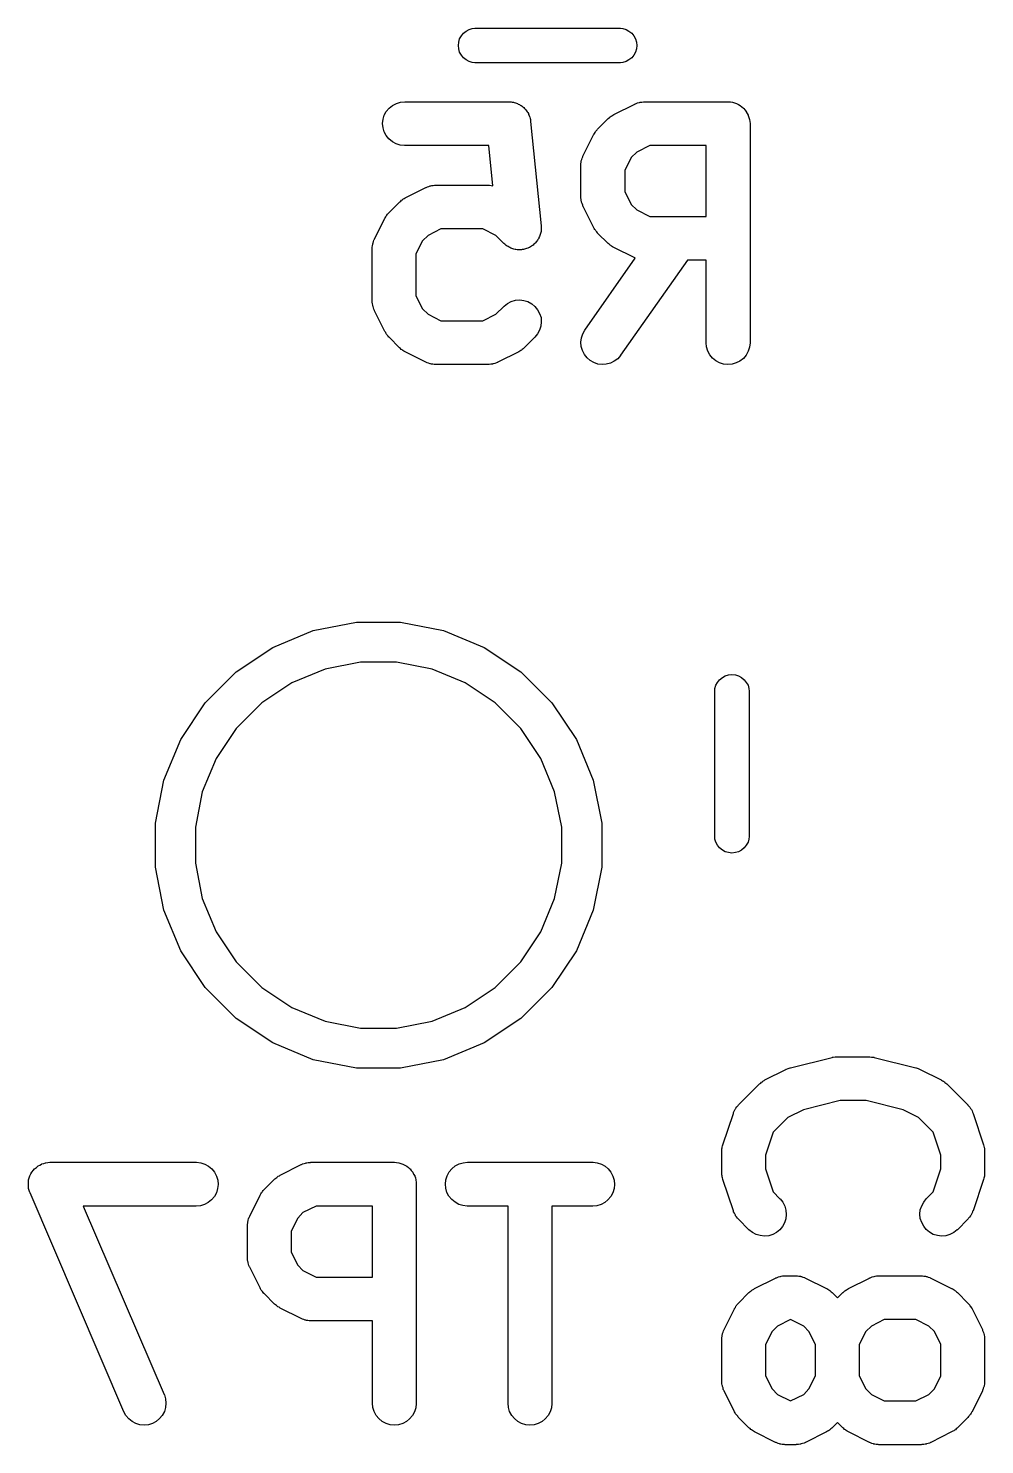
# Model space of a CAD drawing. Extents: x 99.2 to 141.2, y -118.7 to -76.
# Drawn here: x 107.324 to 110.65, y -86.439 to -81.511 of the extents above; entities that cross this region are included whole.
import ezdxf

# ---------------------------------------------------------------- set-up
doc = ezdxf.new("R2010")
doc.units = 0
doc.layers.add('BLACK', color=7, linetype='CONTINUOUS')

msp = doc.modelspace()

# ---------------------------------------------------------------- linework, layer by layer
at = {"layer": 'BLACK', "linetype": 'CONTINUOUS'}
for p, q in [((108.821, -81.5592), (108.824, -81.5479)), ((108.824, -81.5479), (108.83, -81.5375)), ((108.83, -81.5375), (108.837, -81.5284)), ((108.837, -81.5284), (108.847, -81.5209)), ((108.847, -81.5209), (108.857, -81.5153)), ((108.857, -81.5153), (108.868, -81.5119)), ((108.868, -81.5119), (108.877, -81.511)), ((108.877, -81.511), (109.383, -81.511)), ((109.383, -81.511), (109.392, -81.5119)), ((109.392, -81.5119), (109.403, -81.5153)), ((109.403, -81.5153), (109.413, -81.5209)), ((109.413, -81.5209), (109.423, -81.5284)), ((109.423, -81.5284), (109.43, -81.5375)), ((109.43, -81.5375), (109.436, -81.5479)), ((109.436, -81.5479), (109.439, -81.5592)), ((108.82, -81.571), (108.821, -81.5592)), ((108.821, -81.5828), (108.82, -81.571)), ((108.824, -81.5941), (108.821, -81.5828)), ((108.83, -81.6045), (108.824, -81.5941)), ((108.837, -81.6136), (108.83, -81.6045)), ((109.43, -81.6045), (109.423, -81.6136)), ((109.436, -81.5941), (109.43, -81.6045)), ((109.439, -81.5828), (109.436, -81.5941)), ((109.439, -81.5592), (109.44, -81.571)), ((109.44, -81.571), (109.439, -81.5828)), ((108.847, -81.6211), (108.837, -81.6136)), ((108.857, -81.6267), (108.847, -81.6211)), ((108.868, -81.6301), (108.857, -81.6267)), ((108.877, -81.631), (108.868, -81.6301)), ((109.383, -81.631), (108.877, -81.631)), ((109.392, -81.6301), (109.383, -81.631)), ((109.403, -81.6267), (109.392, -81.6301)), ((109.413, -81.6211), (109.403, -81.6267)), ((109.423, -81.6136), (109.413, -81.6211)), ((108.562, -81.8132), (108.569, -81.8001)), ((108.569, -81.8001), (108.579, -81.7886)), ((108.579, -81.7886), (108.59, -81.7792)), ((108.59, -81.7792), (108.604, -81.7723)), ((108.604, -81.7723), (108.618, -81.768)), ((108.618, -81.768), (108.633, -81.7665)), ((108.633, -81.7665), (108.995, -81.7665)), ((108.995, -81.7665), (108.996, -81.7665)), ((108.996, -81.7665), (109, -81.7669)), ((109, -81.7669), (109.003, -81.7669)), ((109.003, -81.7669), (109.007, -81.7677)), ((109.007, -81.7677), (109.011, -81.7682)), ((109.011, -81.7682), (109.014, -81.7692)), ((109.014, -81.7692), (109.018, -81.7699)), ((109.018, -81.7699), (109.022, -81.7714)), ((109.022, -81.7714), (109.025, -81.7727)), ((109.025, -81.7727), (109.028, -81.7743)), ((109.028, -81.7743), (109.032, -81.7756)), ((109.032, -81.7756), (109.035, -81.7779)), ((109.035, -81.7779), (109.038, -81.7798)), ((109.038, -81.7798), (109.041, -81.782)), ((109.041, -81.782), (109.044, -81.7839)), ((109.044, -81.7839), (109.047, -81.7868)), ((109.047, -81.7868), (109.05, -81.7894)), ((109.05, -81.7894), (109.052, -81.792)), ((109.052, -81.792), (109.054, -81.7944)), ((109.054, -81.7944), (109.057, -81.7978)), ((109.057, -81.7978), (109.059, -81.801)), ((109.059, -81.801), (109.061, -81.804)), ((109.36, -81.8108), (109.433, -81.7746)), ((109.433, -81.7746), (109.434, -81.7741)), ((109.434, -81.7741), (109.436, -81.7733)), ((109.436, -81.7733), (109.438, -81.7723)), ((109.438, -81.7723), (109.443, -81.7708)), ((109.443, -81.7708), (109.448, -81.769)), ((109.448, -81.769), (109.45, -81.7686)), ((109.45, -81.7686), (109.452, -81.768)), ((109.452, -81.768), (109.458, -81.7675)), ((109.458, -81.7675), (109.463, -81.7666)), ((109.463, -81.7666), (109.465, -81.7667)), ((109.465, -81.7667), (109.467, -81.7665)), ((109.467, -81.7665), (109.757, -81.7665)), ((109.757, -81.7665), (109.758, -81.7665)), ((109.758, -81.7665), (109.758, -81.7665)), ((109.758, -81.7665), (109.758, -81.7665)), ((109.758, -81.7665), (109.758, -81.7665)), ((109.758, -81.7665), (109.766, -81.7673)), ((109.766, -81.7673), (109.773, -81.7681)), ((109.773, -81.7681), (109.773, -81.7681)), ((109.773, -81.7681), (109.773, -81.7682)), ((109.773, -81.7682), (109.78, -81.7703)), ((109.78, -81.7703), (109.787, -81.7725)), ((109.787, -81.7725), (109.787, -81.7726)), ((109.787, -81.7726), (109.787, -81.7727)), ((109.787, -81.7727), (109.794, -81.7761)), ((109.794, -81.7761), (109.8, -81.7795)), ((109.8, -81.7795), (109.8, -81.7797)), ((109.8, -81.7797), (109.8, -81.7798)), ((109.8, -81.7798), (109.806, -81.7845)), ((109.806, -81.7845), (109.811, -81.789)), ((109.811, -81.789), (109.812, -81.7892)), ((109.812, -81.7892), (109.812, -81.7894)), ((109.812, -81.7894), (109.816, -81.795)), ((109.816, -81.795), (109.821, -81.8005)), ((109.821, -81.8005), (109.821, -81.8008)), ((109.821, -81.8008), (109.821, -81.801)), ((109.821, -81.801), (109.824, -81.8073)), ((108.556, -81.8422), (108.558, -81.8274)), ((108.558, -81.857), (108.556, -81.8422)), ((108.558, -81.8274), (108.562, -81.8132)), ((109.061, -81.804), (109.063, -81.8068)), ((109.063, -81.8068), (109.064, -81.8106)), ((109.064, -81.8106), (109.066, -81.8142)), ((109.066, -81.8142), (109.067, -81.8174)), ((109.067, -81.8174), (109.068, -81.8205)), ((109.068, -81.8205), (109.069, -81.8245)), ((109.069, -81.8245), (109.07, -81.8284)), ((109.07, -81.8284), (109.071, -81.8318)), ((109.071, -81.8318), (109.071, -81.8351)), ((109.071, -81.8351), (109.108, -82.198)), ((109.304, -81.8614), (109.341, -81.8251)), ((109.341, -81.8244), (109.345, -81.8217)), ((109.341, -81.8251), (109.341, -81.8244)), ((109.345, -81.8217), (109.348, -81.8188)), ((109.348, -81.8188), (109.351, -81.8171)), ((109.351, -81.8171), (109.353, -81.8151)), ((109.353, -81.8151), (109.357, -81.8131)), ((109.357, -81.8131), (109.36, -81.8108)), ((109.824, -81.8073), (109.828, -81.8137)), ((109.828, -81.8137), (109.828, -81.8139)), ((109.828, -81.8139), (109.828, -81.8142)), ((109.828, -81.8142), (109.83, -81.821)), ((109.83, -81.821), (109.832, -81.8279)), ((109.832, -81.8279), (109.832, -81.8282)), ((109.832, -81.8282), (109.832, -81.8284)), ((109.832, -81.8284), (109.833, -81.8355)), ((109.833, -81.8355), (109.834, -81.8427)), ((109.834, -81.8427), (109.834, -82.6047)), ((108.562, -81.8713), (108.558, -81.857)), ((108.569, -81.8844), (108.562, -81.8713)), ((108.578, -81.896), (108.569, -81.8844)), ((108.59, -81.9056), (108.578, -81.896)), ((109.254, -81.9538), (109.29, -81.8812)), ((109.29, -81.8812), (109.291, -81.8803)), ((109.291, -81.8803), (109.293, -81.8767)), ((109.293, -81.8767), (109.295, -81.8729)), ((109.295, -81.8729), (109.297, -81.8704)), ((109.297, -81.8704), (109.299, -81.8678)), ((109.299, -81.8678), (109.302, -81.8647)), ((109.302, -81.8647), (109.304, -81.8614)), ((108.603, -81.9128), (108.59, -81.9056)), ((108.617, -81.9172), (108.603, -81.9128)), ((108.632, -81.9189), (108.617, -81.9172)), ((108.633, -81.9189), (108.632, -81.9189)), ((108.926, -81.9189), (108.633, -81.9189)), ((108.94, -82.059), (108.926, -81.9189)), ((109.44, -81.9416), (109.421, -81.9604)), ((109.485, -81.9189), (109.44, -81.9416)), ((109.681, -81.9189), (109.485, -81.9189)), ((109.681, -82.1657), (109.681, -81.9189)), ((109.246, -81.9823), (109.247, -81.9772)), ((109.246, -81.9846), (109.246, -81.9823)), ((109.246, -81.9868), (109.246, -81.9846)), ((109.246, -81.9879), (109.246, -81.9868)), ((109.246, -82.0967), (109.246, -81.9879)), ((109.247, -81.972), (109.248, -81.9699)), ((109.247, -81.9772), (109.247, -81.972)), ((109.248, -81.9699), (109.249, -81.9677)), ((109.249, -81.9677), (109.25, -81.9628)), ((109.25, -81.9628), (109.252, -81.9578)), ((109.252, -81.9578), (109.253, -81.9559)), ((109.253, -81.9559), (109.254, -81.9538)), ((109.421, -81.9604), (109.398, -82.0058)), ((109.398, -82.0058), (109.398, -82.0787)), ((108.635, -82.1011), (108.707, -82.0648)), ((108.707, -82.0648), (108.708, -82.0644)), ((108.708, -82.0644), (108.71, -82.0636)), ((108.71, -82.0636), (108.712, -82.0626)), ((108.712, -82.0626), (108.717, -82.061)), ((108.717, -82.061), (108.722, -82.0592)), ((108.722, -82.0592), (108.724, -82.0589)), ((108.724, -82.0589), (108.727, -82.0583)), ((108.727, -82.0583), (108.732, -82.0577)), ((108.732, -82.0577), (108.737, -82.0569)), ((108.737, -82.0569), (108.739, -82.057)), ((108.739, -82.057), (108.741, -82.0568)), ((108.741, -82.0568), (108.923, -82.0568)), ((108.923, -82.0568), (108.924, -82.0568)), ((108.924, -82.0568), (108.926, -82.0571)), ((108.926, -82.0571), (108.928, -82.057)), ((108.928, -82.057), (108.934, -82.0579)), ((108.934, -82.0579), (108.939, -82.0585)), ((108.939, -82.0585), (108.94, -82.059)), ((109.246, -82.099), (109.246, -82.0967)), ((109.398, -82.0787), (109.421, -82.1241)), ((108.579, -82.1517), (108.615, -82.1154)), ((108.615, -82.1154), (108.616, -82.1147)), ((108.616, -82.1147), (108.619, -82.112)), ((108.619, -82.112), (108.622, -82.109)), ((108.622, -82.109), (108.625, -82.1074)), ((108.625, -82.1074), (108.627, -82.1054)), ((108.627, -82.1054), (108.631, -82.1034)), ((108.631, -82.1034), (108.635, -82.1011)), ((109.246, -82.1012), (109.246, -82.099)), ((109.247, -82.1063), (109.246, -82.1012)), ((109.247, -82.1115), (109.247, -82.1063)), ((109.248, -82.1137), (109.247, -82.1115)), ((109.248, -82.1159), (109.248, -82.1137)), ((109.25, -82.1208), (109.248, -82.1159)), ((109.252, -82.1258), (109.25, -82.1208)), ((109.253, -82.1277), (109.252, -82.1258)), ((109.253, -82.1298), (109.253, -82.1277)), ((109.254, -82.1308), (109.253, -82.1298)), ((109.29, -82.2034), (109.254, -82.1308)), ((109.421, -82.1241), (109.44, -82.1429)), ((109.44, -82.1429), (109.485, -82.1657)), ((108.528, -82.2441), (108.564, -82.1715)), ((108.564, -82.1715), (108.565, -82.1705)), ((108.565, -82.1705), (108.567, -82.1669)), ((108.567, -82.1669), (108.569, -82.1632)), ((108.569, -82.1632), (108.571, -82.1607)), ((108.571, -82.1607), (108.573, -82.1581)), ((108.573, -82.1581), (108.576, -82.155)), ((108.576, -82.155), (108.579, -82.1517)), ((109.485, -82.1657), (109.681, -82.1657)), ((108.526, -82.2481), (108.527, -82.2462)), ((108.527, -82.2462), (108.528, -82.2441)), ((108.714, -82.2319), (108.695, -82.2507)), ((108.759, -82.2092), (108.714, -82.2319)), ((108.905, -82.2092), (108.759, -82.2092)), ((108.95, -82.2319), (108.905, -82.2092)), ((108.978, -82.2595), (108.95, -82.2319)), ((109.096, -82.2452), (109.095, -82.2484)), ((109.099, -82.2422), (109.096, -82.2452)), ((109.1, -82.2387), (109.099, -82.2422)), ((109.102, -82.2353), (109.1, -82.2387)), ((109.103, -82.2318), (109.102, -82.2353)), ((109.104, -82.2285), (109.103, -82.2318)), ((109.105, -82.2248), (109.104, -82.2285)), ((109.106, -82.2212), (109.105, -82.2248)), ((109.107, -82.2175), (109.106, -82.2212)), ((109.108, -82.2101), (109.107, -82.2139)), ((109.107, -82.2139), (109.107, -82.2175)), ((109.108, -82.198), (109.108, -82.199)), ((109.108, -82.199), (109.108, -82.2027)), ((109.108, -82.2027), (109.108, -82.2064)), ((109.108, -82.2064), (109.108, -82.2101)), ((109.292, -82.207), (109.29, -82.2034)), ((109.294, -82.2108), (109.292, -82.207)), ((109.296, -82.2133), (109.294, -82.2108)), ((109.298, -82.216), (109.296, -82.2133)), ((109.301, -82.2191), (109.298, -82.216)), ((109.304, -82.2224), (109.301, -82.2191)), ((109.304, -82.2232), (109.304, -82.2224)), ((109.341, -82.2595), (109.304, -82.2232)), ((108.52, -82.2726), (108.521, -82.2675)), ((108.52, -82.2748), (108.52, -82.2726)), ((108.52, -82.2771), (108.52, -82.2748)), ((108.52, -82.2781), (108.52, -82.2771)), ((108.52, -82.4596), (108.52, -82.2781)), ((108.521, -82.2675), (108.522, -82.2623)), ((108.522, -82.2602), (108.523, -82.258)), ((108.522, -82.2623), (108.522, -82.2602)), ((108.523, -82.258), (108.525, -82.2531)), ((108.525, -82.2531), (108.526, -82.2481)), ((108.695, -82.2507), (108.672, -82.2961)), ((108.981, -82.2618), (108.978, -82.2595)), ((108.983, -82.2644), (108.981, -82.2618)), ((108.986, -82.2665), (108.983, -82.2644)), ((108.989, -82.2689), (108.986, -82.2665)), ((108.993, -82.2706), (108.989, -82.2689)), ((108.996, -82.2727), (108.993, -82.2706)), ((108.999, -82.2741), (108.996, -82.2727)), ((109.002, -82.2759), (108.999, -82.2741)), ((109.006, -82.277), (109.002, -82.2759)), ((109.009, -82.2784), (109.006, -82.277)), ((109.013, -82.2792), (109.009, -82.2784)), ((109.017, -82.2803), (109.013, -82.2792)), ((109.02, -82.2806), (109.017, -82.2803)), ((109.024, -82.2814), (109.02, -82.2806)), ((109.028, -82.2814), (109.024, -82.2814)), ((109.031, -82.2818), (109.028, -82.2814)), ((109.035, -82.2814), (109.031, -82.2818)), ((109.039, -82.2814), (109.035, -82.2814)), ((109.042, -82.2807), (109.039, -82.2814)), ((109.046, -82.2804), (109.042, -82.2807)), ((109.05, -82.2793), (109.046, -82.2804)), ((109.053, -82.2786), (109.05, -82.2793)), ((109.057, -82.2772), (109.053, -82.2786)), ((109.061, -82.2761), (109.057, -82.2772)), ((109.064, -82.2744), (109.061, -82.2761)), ((109.067, -82.273), (109.064, -82.2744)), ((109.07, -82.271), (109.067, -82.273)), ((109.074, -82.2692), (109.07, -82.271)), ((109.077, -82.2669), (109.074, -82.2692)), ((109.08, -82.2649), (109.077, -82.2669)), ((109.082, -82.2622), (109.08, -82.2649)), ((109.085, -82.2598), (109.082, -82.2622)), ((109.088, -82.257), (109.085, -82.2598)), ((109.09, -82.2544), (109.088, -82.257)), ((109.092, -82.2513), (109.09, -82.2544)), ((109.095, -82.2484), (109.092, -82.2513)), ((109.344, -82.2622), (109.341, -82.2595)), ((109.347, -82.2652), (109.344, -82.2622)), ((109.35, -82.2669), (109.347, -82.2652)), ((109.352, -82.2689), (109.35, -82.2669)), ((109.356, -82.2709), (109.352, -82.2689)), ((109.36, -82.2732), (109.356, -82.2709)), ((109.36, -82.2737), (109.36, -82.2732)), ((109.433, -82.31), (109.36, -82.2737)), ((108.672, -82.2961), (108.672, -82.4416)), ((109.26, -82.561), (109.435, -82.3107)), ((109.616, -82.3181), (109.384, -82.6484)), ((109.435, -82.3107), (109.433, -82.31)), ((109.681, -82.3181), (109.616, -82.3181)), ((109.681, -82.6047), (109.681, -82.3181)), ((108.672, -82.4416), (108.695, -82.487)), ((108.52, -82.4618), (108.52, -82.4596)), ((108.52, -82.464), (108.52, -82.4618)), ((108.521, -82.4692), (108.52, -82.464)), ((108.522, -82.4744), (108.521, -82.4692)), ((108.522, -82.4765), (108.522, -82.4744)), ((108.523, -82.4787), (108.522, -82.4765)), ((108.524, -82.4836), (108.523, -82.4787)), ((108.526, -82.4886), (108.524, -82.4836)), ((108.527, -82.4906), (108.526, -82.4886)), ((108.528, -82.4927), (108.527, -82.4906)), ((108.528, -82.4936), (108.528, -82.4927)), ((108.695, -82.487), (108.714, -82.5058)), ((108.95, -82.5058), (108.978, -82.4783)), ((108.978, -82.4783), (108.979, -82.4775)), ((108.979, -82.4775), (108.99, -82.4682)), ((108.99, -82.4682), (109.003, -82.4614)), ((109.003, -82.4614), (109.018, -82.4572)), ((109.018, -82.4572), (109.033, -82.4559)), ((109.033, -82.4559), (109.047, -82.4576)), ((109.047, -82.4576), (109.061, -82.462)), ((109.061, -82.462), (109.075, -82.4691)), ((109.075, -82.4691), (109.086, -82.4786)), ((109.086, -82.4786), (109.095, -82.4902)), ((109.095, -82.4902), (109.102, -82.5034)), ((108.564, -82.5662), (108.528, -82.4936)), ((108.714, -82.5058), (108.759, -82.5285)), ((108.759, -82.5285), (108.905, -82.5285)), ((108.905, -82.5285), (108.95, -82.5058)), ((109.102, -82.5034), (109.107, -82.5176)), ((109.108, -82.5324), (109.106, -82.5472)), ((109.107, -82.5176), (109.108, -82.5324)), ((108.567, -82.5698), (108.564, -82.5662)), ((108.569, -82.5736), (108.567, -82.5698)), ((108.571, -82.5761), (108.569, -82.5736)), ((108.572, -82.5788), (108.571, -82.5761)), ((108.575, -82.5819), (108.572, -82.5788)), ((108.578, -82.5853), (108.575, -82.5819)), ((108.579, -82.586), (108.578, -82.5853)), ((108.615, -82.6223), (108.579, -82.586)), ((109.086, -82.586), (109.049, -82.6223)), ((109.095, -82.5745), (109.086, -82.586)), ((109.102, -82.5614), (109.095, -82.5745)), ((109.106, -82.5472), (109.102, -82.5614)), ((109.246, -82.6029), (109.248, -82.5881)), ((109.248, -82.5881), (109.252, -82.574)), ((109.252, -82.574), (109.26, -82.561)), ((108.618, -82.625), (108.615, -82.6223)), ((108.621, -82.628), (108.618, -82.625)), ((108.624, -82.6297), (108.621, -82.628)), ((108.626, -82.6317), (108.624, -82.6297)), ((108.63, -82.6338), (108.626, -82.6317)), ((108.634, -82.6361), (108.63, -82.6338)), ((108.635, -82.6366), (108.634, -82.6361)), ((108.707, -82.6729), (108.635, -82.6366)), ((109.03, -82.6366), (108.957, -82.6729)), ((109.033, -82.6343), (109.03, -82.6366)), ((109.037, -82.6323), (109.033, -82.6343)), ((109.039, -82.6304), (109.037, -82.6323)), ((109.042, -82.6287), (109.039, -82.6304)), ((109.045, -82.6257), (109.042, -82.6287)), ((109.049, -82.6231), (109.045, -82.6257)), ((109.049, -82.6223), (109.049, -82.6231)), ((109.247, -82.6177), (109.246, -82.6029)), ((109.251, -82.632), (109.247, -82.6177)), ((109.258, -82.6453), (109.251, -82.632)), ((109.683, -82.6195), (109.681, -82.6047)), ((109.687, -82.6338), (109.683, -82.6195)), ((109.694, -82.6469), (109.687, -82.6338)), ((109.827, -82.6347), (109.82, -82.6478)), ((109.832, -82.6206), (109.827, -82.6347)), ((109.834, -82.6058), (109.832, -82.6206)), ((109.834, -82.6047), (109.834, -82.6058)), ((108.709, -82.6737), (108.707, -82.6729)), ((108.711, -82.6748), (108.709, -82.6737)), ((108.716, -82.6763), (108.711, -82.6748)), ((108.721, -82.6782), (108.716, -82.6763)), ((108.723, -82.6786), (108.721, -82.6782)), ((108.726, -82.6792), (108.723, -82.6786)), ((108.731, -82.6798), (108.726, -82.6792)), ((108.736, -82.6807), (108.731, -82.6798)), ((108.738, -82.6807), (108.736, -82.6807)), ((108.74, -82.6809), (108.738, -82.6807)), ((108.741, -82.6809), (108.74, -82.6809)), ((108.923, -82.6809), (108.741, -82.6809)), ((108.925, -82.6807), (108.923, -82.6809)), ((108.927, -82.6808), (108.925, -82.6807)), ((108.932, -82.68), (108.927, -82.6808)), ((108.938, -82.6795), (108.932, -82.68)), ((108.94, -82.6788), (108.938, -82.6795)), ((108.942, -82.6785), (108.94, -82.6788)), ((108.947, -82.6767), (108.942, -82.6785)), ((108.952, -82.6752), (108.947, -82.6767)), ((108.954, -82.6741), (108.952, -82.6752)), ((108.956, -82.6733), (108.954, -82.6741)), ((108.957, -82.6729), (108.956, -82.6733)), ((109.267, -82.6571), (109.258, -82.6453)), ((109.278, -82.6668), (109.267, -82.6571)), ((109.291, -82.6742), (109.278, -82.6668)), ((109.305, -82.679), (109.291, -82.6742)), ((109.32, -82.6809), (109.305, -82.679)), ((109.334, -82.6799), (109.32, -82.6809)), ((109.349, -82.676), (109.334, -82.6799)), ((109.362, -82.6695), (109.349, -82.676)), ((109.374, -82.6604), (109.362, -82.6695)), ((109.384, -82.6493), (109.374, -82.6604)), ((109.384, -82.6484), (109.384, -82.6493)), ((109.703, -82.6584), (109.694, -82.6469)), ((109.715, -82.6679), (109.703, -82.6584)), ((109.728, -82.675), (109.715, -82.6679)), ((109.742, -82.6794), (109.728, -82.675)), ((109.757, -82.6809), (109.742, -82.6794)), ((109.772, -82.6796), (109.757, -82.6809)), ((109.786, -82.6754), (109.772, -82.6796)), ((109.799, -82.6685), (109.786, -82.6754)), ((109.811, -82.6592), (109.799, -82.6685)), ((109.82, -82.6478), (109.811, -82.6592)), ((108.315, -83.6066), (108.465, -83.5768)), ((108.465, -83.5768), (108.618, -83.5768)), ((108.618, -83.5768), (108.768, -83.6066)), ((108.174, -83.6651), (108.315, -83.6066)), ((108.768, -83.6066), (108.909, -83.6651)), ((108.047, -83.7501), (108.174, -83.6651)), ((108.909, -83.6651), (109.037, -83.7501)), ((108.479, -83.7161), (108.356, -83.7406)), ((108.605, -83.7161), (108.479, -83.7161)), ((108.728, -83.7406), (108.605, -83.7161)), ((107.939, -83.8582), (108.047, -83.7501)), ((108.356, -83.7406), (108.24, -83.7886)), ((108.843, -83.7886), (108.728, -83.7406)), ((109.037, -83.7501), (109.145, -83.8582)), ((109.728, -83.7774), (109.738, -83.7699)), ((109.738, -83.7699), (109.748, -83.7643)), ((109.748, -83.7643), (109.759, -83.7609)), ((109.759, -83.7609), (109.771, -83.7597)), ((109.771, -83.7597), (109.783, -83.7609)), ((109.783, -83.7609), (109.794, -83.7643)), ((109.794, -83.7643), (109.804, -83.7699)), ((109.804, -83.7699), (109.814, -83.7774)), ((108.24, -83.7886), (108.136, -83.8583)), ((108.948, -83.8583), (108.843, -83.7886)), ((109.711, -83.8171), (109.712, -83.8082)), ((109.711, -84.3229), (109.711, -83.8171)), ((109.712, -83.8082), (109.715, -83.7969)), ((109.715, -83.7969), (109.721, -83.7865)), ((109.721, -83.7865), (109.728, -83.7774)), ((109.814, -83.7774), (109.821, -83.7865)), ((109.821, -83.7865), (109.827, -83.7969)), ((109.827, -83.7969), (109.83, -83.8082)), ((109.83, -83.8082), (109.831, -83.8171)), ((109.831, -83.8171), (109.831, -84.3229)), ((107.854, -83.9853), (107.939, -83.8582)), ((108.136, -83.8583), (108.047, -83.947)), ((109.037, -83.947), (108.948, -83.8583)), ((109.145, -83.8582), (109.23, -83.9853)), ((108.047, -83.947), (107.977, -84.0513)), ((109.106, -84.0513), (109.037, -83.947)), ((107.795, -84.1266), (107.854, -83.9853)), ((109.23, -83.9853), (109.288, -84.1266)), ((107.977, -84.0513), (107.929, -84.1672)), ((109.154, -84.1672), (109.106, -84.0513)), ((107.766, -84.2765), (107.795, -84.1266)), ((107.929, -84.1672), (107.905, -84.2903)), ((109.179, -84.2903), (109.154, -84.1672)), ((109.288, -84.1266), (109.318, -84.2765)), ((107.766, -84.4295), (107.766, -84.2765)), ((107.905, -84.2903), (107.905, -84.4157)), ((109.179, -84.4157), (109.179, -84.2903)), ((109.318, -84.2765), (109.318, -84.4295)), ((109.712, -84.3318), (109.711, -84.3229)), ((109.715, -84.3431), (109.712, -84.3318)), ((109.721, -84.3535), (109.715, -84.3431)), ((109.728, -84.3626), (109.721, -84.3535)), ((109.738, -84.3701), (109.728, -84.3626)), ((109.814, -84.3626), (109.804, -84.3701)), ((109.821, -84.3535), (109.814, -84.3626)), ((109.827, -84.3431), (109.821, -84.3535)), ((109.83, -84.3318), (109.827, -84.3431)), ((109.831, -84.3229), (109.83, -84.3318)), ((109.748, -84.3757), (109.738, -84.3701)), ((109.759, -84.3791), (109.748, -84.3757)), ((109.771, -84.3803), (109.759, -84.3791)), ((109.783, -84.3791), (109.771, -84.3803)), ((109.794, -84.3757), (109.783, -84.3791)), ((109.804, -84.3701), (109.794, -84.3757)), ((107.795, -84.5794), (107.766, -84.4295)), ((107.905, -84.4157), (107.929, -84.5388)), ((109.154, -84.5388), (109.179, -84.4157)), ((109.318, -84.4295), (109.288, -84.5794)), ((107.929, -84.5388), (107.977, -84.6547)), ((109.106, -84.6547), (109.154, -84.5388)), ((107.854, -84.7207), (107.795, -84.5794)), ((109.288, -84.5794), (109.23, -84.7207)), ((107.977, -84.6547), (108.047, -84.759)), ((109.037, -84.759), (109.106, -84.6547)), ((107.939, -84.8478), (107.854, -84.7207)), ((108.047, -84.759), (108.136, -84.8477)), ((108.948, -84.8477), (109.037, -84.759)), ((109.23, -84.7207), (109.145, -84.8478)), ((108.047, -84.9559), (107.939, -84.8478)), ((108.136, -84.8477), (108.24, -84.9174)), ((108.843, -84.9174), (108.948, -84.8477)), ((109.145, -84.8478), (109.037, -84.9559)), ((108.174, -85.0409), (108.047, -84.9559)), ((108.24, -84.9174), (108.356, -84.9654)), ((108.728, -84.9654), (108.843, -84.9174)), ((109.037, -84.9559), (108.909, -85.0409)), ((108.356, -84.9654), (108.479, -84.9899)), ((108.479, -84.9899), (108.605, -84.9899)), ((108.605, -84.9899), (108.728, -84.9654)), ((108.315, -85.0994), (108.174, -85.0409)), ((108.909, -85.0409), (108.768, -85.0994)), ((108.465, -85.1292), (108.315, -85.0994)), ((108.768, -85.0994), (108.618, -85.1292)), ((109.975, -85.1276), (110.12, -85.0914)), ((110.12, -85.0914), (110.121, -85.0911)), ((110.121, -85.0911), (110.122, -85.0909)), ((110.122, -85.0909), (110.123, -85.0905)), ((110.123, -85.0905), (110.13, -85.0899)), ((110.13, -85.0899), (110.136, -85.0891)), ((110.136, -85.0891), (110.137, -85.0892)), ((110.137, -85.0892), (110.138, -85.0891)), ((110.138, -85.0891), (110.247, -85.0891)), ((110.247, -85.0891), (110.248, -85.0891)), ((110.248, -85.0891), (110.25, -85.0892)), ((110.25, -85.0892), (110.251, -85.0892)), ((110.251, -85.0892), (110.257, -85.0901)), ((110.257, -85.0901), (110.263, -85.0907)), ((110.263, -85.0907), (110.264, -85.0912)), ((110.264, -85.0912), (110.266, -85.0914)), ((110.266, -85.0914), (110.411, -85.1276)), ((108.618, -85.1292), (108.465, -85.1292)), ((109.886, -85.1697), (109.959, -85.1334)), ((109.959, -85.1334), (109.96, -85.1329)), ((109.96, -85.1328), (109.961, -85.1326)), ((109.96, -85.1329), (109.96, -85.1328)), ((109.961, -85.1326), (109.967, -85.1303)), ((109.967, -85.1303), (109.974, -85.1278)), ((109.974, -85.1278), (109.975, -85.1276)), ((109.974, -85.1278), (109.974, -85.1278)), ((110.411, -85.1276), (110.412, -85.1279)), ((110.412, -85.1279), (110.412, -85.128)), ((110.412, -85.128), (110.412, -85.1281)), ((110.412, -85.1281), (110.419, -85.1306)), ((110.419, -85.1306), (110.426, -85.1331)), ((110.426, -85.1331), (110.426, -85.1333)), ((110.426, -85.1333), (110.426, -85.1334)), ((110.426, -85.1334), (110.499, -85.1697)), ((109.794, -85.2565), (109.867, -85.184)), ((109.867, -85.1832), (109.871, -85.1806)), ((109.867, -85.184), (109.867, -85.1832)), ((109.871, -85.1806), (109.874, -85.1776)), ((109.874, -85.1776), (109.877, -85.1759)), ((109.877, -85.1759), (109.879, -85.1739)), ((109.879, -85.1739), (109.883, -85.172)), ((109.883, -85.172), (109.886, -85.1697)), ((110.499, -85.1697), (110.5, -85.1702)), ((110.5, -85.1702), (110.503, -85.1725)), ((110.503, -85.1725), (110.507, -85.1745)), ((110.507, -85.1745), (110.51, -85.1765)), ((110.51, -85.1765), (110.512, -85.1783)), ((110.512, -85.1783), (110.515, -85.1813)), ((110.515, -85.1813), (110.519, -85.184)), ((110.519, -85.184), (110.591, -85.2565)), ((110.148, -85.2415), (110.02, -85.2735)), ((110.238, -85.2415), (110.148, -85.2415)), ((110.366, -85.2735), (110.238, -85.2415)), ((109.739, -85.3952), (109.776, -85.2863)), ((109.776, -85.2853), (109.777, -85.2833)), ((109.776, -85.2863), (109.776, -85.2853)), ((109.777, -85.2833), (109.778, -85.2811)), ((109.778, -85.2811), (109.78, -85.2766)), ((109.78, -85.2766), (109.782, -85.2718)), ((109.782, -85.2718), (109.784, -85.27)), ((109.784, -85.27), (109.785, -85.268)), ((109.785, -85.268), (109.788, -85.264)), ((109.788, -85.264), (109.791, -85.2598)), ((109.791, -85.2598), (109.793, -85.2583)), ((109.793, -85.2583), (109.794, -85.2565)), ((109.966, -85.3005), (109.915, -85.3516)), ((110.02, -85.2735), (109.966, -85.3005)), ((110.42, -85.3005), (110.366, -85.2735)), ((110.471, -85.3516), (110.42, -85.3005)), ((110.591, -85.2565), (110.592, -85.2573)), ((110.592, -85.2573), (110.593, -85.2591)), ((110.593, -85.2591), (110.595, -85.2606)), ((110.595, -85.2606), (110.598, -85.2649)), ((110.598, -85.2649), (110.601, -85.2689)), ((110.601, -85.2689), (110.602, -85.2709)), ((110.602, -85.2709), (110.604, -85.2727)), ((110.604, -85.2727), (110.606, -85.2775)), ((110.606, -85.2775), (110.608, -85.2821)), ((110.608, -85.2821), (110.609, -85.2843)), ((110.609, -85.2843), (110.61, -85.2863)), ((110.61, -85.2863), (110.646, -85.3952)), ((109.737, -85.4034), (109.738, -85.3994)), ((109.738, -85.3994), (109.739, -85.3952)), ((109.915, -85.3516), (109.888, -85.4317)), ((110.498, -85.4317), (110.471, -85.3516)), ((110.646, -85.3952), (110.646, -85.3962)), ((110.646, -85.3962), (110.647, -85.4004)), ((110.647, -85.4004), (110.648, -85.4045)), ((109.736, -85.4097), (109.737, -85.4066)), ((109.736, -85.414), (109.736, -85.4097)), ((109.736, -85.4182), (109.736, -85.414)), ((109.736, -85.4193), (109.736, -85.4182)), ((109.736, -85.4919), (109.736, -85.4193)), ((109.737, -85.4066), (109.737, -85.4034)), ((109.888, -85.4317), (109.888, -85.4795)), ((110.498, -85.4795), (110.498, -85.4317)), ((110.648, -85.4045), (110.649, -85.4076)), ((110.649, -85.4076), (110.649, -85.4107)), ((110.649, -85.4107), (110.649, -85.415)), ((110.649, -85.415), (110.65, -85.4193)), ((110.65, -85.4193), (110.65, -85.4919)), ((107.329, -85.5032), (107.333, -85.4968)), ((107.333, -85.4968), (107.336, -85.4905)), ((107.336, -85.4903), (107.337, -85.4901)), ((107.336, -85.4905), (107.336, -85.4903)), ((107.337, -85.4901), (107.341, -85.4846)), ((107.341, -85.4846), (107.346, -85.479)), ((107.346, -85.4786), (107.352, -85.4741)), ((107.346, -85.4788), (107.346, -85.4786)), ((107.346, -85.479), (107.346, -85.4788)), ((107.352, -85.4741), (107.357, -85.4695)), ((107.357, -85.4694), (107.358, -85.4692)), ((107.357, -85.4695), (107.357, -85.4694)), ((107.358, -85.4692), (107.364, -85.4659)), ((107.364, -85.4659), (107.37, -85.4625)), ((107.37, -85.4624), (107.371, -85.4623)), ((107.37, -85.4625), (107.37, -85.4624)), ((107.371, -85.4623), (107.378, -85.4602)), ((107.378, -85.4602), (107.384, -85.4581)), ((107.384, -85.4581), (107.385, -85.458)), ((107.385, -85.458), (107.392, -85.4573)), ((107.385, -85.458), (107.385, -85.458)), ((107.392, -85.4573), (107.399, -85.4565)), ((107.399, -85.4565), (107.399, -85.4565)), ((107.399, -85.4565), (107.4, -85.4565)), ((107.4, -85.4565), (107.908, -85.4565)), ((107.908, -85.4565), (107.909, -85.4565)), ((107.909, -85.4565), (107.924, -85.4582)), ((107.924, -85.4582), (107.938, -85.4627)), ((107.938, -85.4627), (107.951, -85.4698)), ((107.951, -85.4698), (107.962, -85.4794)), ((107.962, -85.4794), (107.971, -85.491)), ((107.971, -85.491), (107.978, -85.5042)), ((108.2, -85.5008), (108.273, -85.4646)), ((108.273, -85.4646), (108.274, -85.4641)), ((108.274, -85.4641), (108.276, -85.4633)), ((108.276, -85.4633), (108.278, -85.4623)), ((108.278, -85.4623), (108.283, -85.4608)), ((108.283, -85.4608), (108.288, -85.459)), ((108.288, -85.459), (108.29, -85.4586)), ((108.29, -85.4586), (108.292, -85.458)), ((108.292, -85.458), (108.297, -85.4575)), ((108.297, -85.4575), (108.302, -85.4566)), ((108.302, -85.4566), (108.305, -85.4567)), ((108.305, -85.4567), (108.307, -85.4565)), ((108.307, -85.4565), (108.597, -85.4565)), ((108.597, -85.4565), (108.598, -85.4565)), ((108.598, -85.4565), (108.598, -85.4565)), ((108.598, -85.4565), (108.598, -85.4565)), ((108.598, -85.4565), (108.598, -85.4565)), ((108.598, -85.4565), (108.605, -85.4573)), ((108.605, -85.4573), (108.612, -85.4581)), ((108.612, -85.4581), (108.613, -85.4581)), ((108.613, -85.4581), (108.613, -85.4582)), ((108.613, -85.4582), (108.62, -85.4603)), ((108.62, -85.4603), (108.627, -85.4625)), ((108.627, -85.4625), (108.627, -85.4626)), ((108.627, -85.4626), (108.627, -85.4627)), ((108.627, -85.4627), (108.633, -85.4661)), ((108.633, -85.4661), (108.64, -85.4695)), ((108.64, -85.4695), (108.64, -85.4697)), ((108.64, -85.4697), (108.64, -85.4698)), ((108.64, -85.4698), (108.646, -85.4744)), ((108.646, -85.4744), (108.651, -85.479)), ((108.651, -85.479), (108.651, -85.4792)), ((108.651, -85.4792), (108.652, -85.4794)), ((108.652, -85.4794), (108.656, -85.485)), ((108.656, -85.485), (108.661, -85.4905)), ((108.661, -85.4905), (108.661, -85.4908)), ((108.661, -85.4908), (108.661, -85.491)), ((108.661, -85.491), (108.664, -85.4973)), ((108.664, -85.4973), (108.668, -85.5037)), ((108.781, -85.5032), (108.788, -85.4901)), ((108.788, -85.4901), (108.797, -85.4786)), ((108.797, -85.4786), (108.809, -85.4692)), ((108.809, -85.4692), (108.822, -85.4623)), ((108.822, -85.4623), (108.836, -85.458)), ((108.836, -85.458), (108.851, -85.4565)), ((108.851, -85.4565), (109.287, -85.4565)), ((109.287, -85.4565), (109.288, -85.4565)), ((109.288, -85.4565), (109.302, -85.4582)), ((109.302, -85.4582), (109.317, -85.4627)), ((109.317, -85.4627), (109.33, -85.4698)), ((109.33, -85.4698), (109.341, -85.4794)), ((109.341, -85.4794), (109.35, -85.491)), ((109.35, -85.491), (109.357, -85.5042)), ((109.736, -85.4961), (109.736, -85.4919)), ((109.736, -85.5004), (109.736, -85.4961)), ((109.888, -85.4795), (109.915, -85.5596)), ((110.471, -85.5596), (110.498, -85.4795)), ((110.65, -85.4929), (110.649, -85.4972)), ((110.649, -85.4972), (110.649, -85.5015)), ((110.65, -85.4919), (110.65, -85.4929)), ((107.324, -85.5251), (107.325, -85.5179)), ((107.324, -85.5322), (107.324, -85.5251)), ((107.324, -85.5324), (107.324, -85.5322)), ((107.324, -85.5327), (107.324, -85.5324)), ((107.324, -85.5399), (107.324, -85.5327)), ((107.325, -85.547), (107.324, -85.5399)), ((107.325, -85.5174), (107.327, -85.5105)), ((107.325, -85.5177), (107.325, -85.5174)), ((107.325, -85.5179), (107.325, -85.5177)), ((107.325, -85.5472), (107.325, -85.547)), ((107.325, -85.5475), (107.325, -85.5472)), ((107.327, -85.5545), (107.325, -85.5475)), ((107.327, -85.5105), (107.329, -85.5037)), ((107.329, -85.5034), (107.329, -85.5032)), ((107.329, -85.5037), (107.329, -85.5034)), ((107.978, -85.5042), (107.983, -85.5184)), ((107.982, -85.548), (107.978, -85.5622)), ((107.984, -85.5332), (107.982, -85.548)), ((107.983, -85.5184), (107.984, -85.5332)), ((108.144, -85.5514), (108.18, -85.5151)), ((108.18, -85.5151), (108.181, -85.5144)), ((108.181, -85.5144), (108.185, -85.5117)), ((108.185, -85.5117), (108.188, -85.5088)), ((108.188, -85.5088), (108.19, -85.5071)), ((108.19, -85.5071), (108.193, -85.5051)), ((108.193, -85.5051), (108.197, -85.5031)), ((108.197, -85.5031), (108.2, -85.5008)), ((108.668, -85.5037), (108.668, -85.5039)), ((108.668, -85.5039), (108.668, -85.5042)), ((108.668, -85.5042), (108.67, -85.511)), ((108.67, -85.511), (108.672, -85.5179)), ((108.672, -85.5179), (108.672, -85.5182)), ((108.672, -85.5182), (108.672, -85.5184)), ((108.672, -85.5184), (108.673, -85.5255)), ((108.673, -85.5255), (108.673, -85.5327)), ((108.673, -85.5327), (108.673, -86.2947)), ((108.775, -85.5322), (108.776, -85.5174)), ((108.776, -85.547), (108.775, -85.5322)), ((108.776, -85.5174), (108.781, -85.5032)), ((108.78, -85.5613), (108.776, -85.547)), ((109.357, -85.5042), (109.361, -85.5184)), ((109.361, -85.548), (109.357, -85.5622)), ((109.361, -85.5184), (109.363, -85.5332)), ((109.363, -85.5332), (109.361, -85.548)), ((109.737, -85.5035), (109.736, -85.5004)), ((109.737, -85.5067), (109.737, -85.5035)), ((109.738, -85.5108), (109.737, -85.5067)), ((109.739, -85.5149), (109.738, -85.5108)), ((109.739, -85.516), (109.739, -85.5149)), ((109.776, -85.6248), (109.739, -85.516)), ((110.646, -85.516), (110.61, -85.6248)), ((110.647, -85.5118), (110.646, -85.516)), ((110.648, -85.5077), (110.647, -85.5118)), ((110.649, -85.5045), (110.648, -85.5077)), ((110.649, -85.5015), (110.649, -85.5045)), ((107.329, -85.5613), (107.327, -85.5545)), ((107.329, -85.5615), (107.329, -85.5613)), ((107.329, -85.5617), (107.329, -85.5615)), ((107.33, -85.5627), (107.329, -85.5617)), ((107.656, -86.3247), (107.33, -85.5627)), ((107.95, -85.5962), (107.937, -85.6032)), ((107.961, -85.5868), (107.95, -85.5962)), ((107.971, -85.5753), (107.961, -85.5868)), ((107.978, -85.5622), (107.971, -85.5753)), ((108.094, -85.6438), (108.13, -85.5712)), ((108.13, -85.5703), (108.133, -85.5667)), ((108.13, -85.5712), (108.13, -85.5703)), ((108.133, -85.5667), (108.135, -85.5629)), ((108.135, -85.5629), (108.137, -85.5604)), ((108.137, -85.5604), (108.138, -85.5578)), ((108.138, -85.5578), (108.141, -85.5547)), ((108.141, -85.5547), (108.144, -85.5514)), ((108.787, -85.5744), (108.78, -85.5613)), ((108.797, -85.586), (108.787, -85.5744)), ((108.808, -85.5956), (108.797, -85.586)), ((108.821, -85.6028), (108.808, -85.5956)), ((109.329, -85.5962), (109.316, -85.6032)), ((109.34, -85.5868), (109.329, -85.5962)), ((109.35, -85.5753), (109.34, -85.5868)), ((109.357, -85.5622), (109.35, -85.5753)), ((109.915, -85.5596), (109.938, -85.5831)), ((109.938, -85.5831), (109.939, -85.5839)), ((109.939, -85.5839), (109.948, -85.5955)), ((109.948, -85.5955), (109.955, -85.6087)), ((110.431, -85.6077), (110.438, -85.5946)), ((110.438, -85.5946), (110.447, -85.5831)), ((110.447, -85.5831), (110.471, -85.5596)), ((107.908, -85.6089), (107.515, -85.6089)), ((107.515, -85.6089), (107.796, -86.2647)), ((107.923, -85.6075), (107.908, -85.6089)), ((107.937, -85.6032), (107.923, -85.6075)), ((108.092, -85.6478), (108.093, -85.6459)), ((108.093, -85.6459), (108.094, -85.6438)), ((108.279, -85.6316), (108.261, -85.6504)), ((108.325, -85.6089), (108.279, -85.6316)), ((108.521, -85.6089), (108.325, -85.6089)), ((108.521, -85.8557), (108.521, -85.6089)), ((108.835, -85.6072), (108.821, -85.6028)), ((108.85, -85.6089), (108.835, -85.6072)), ((108.851, -85.6089), (108.85, -85.6089)), ((108.993, -85.6089), (108.851, -85.6089)), ((108.993, -86.2947), (108.993, -85.6089)), ((109.287, -85.6089), (109.145, -85.6089)), ((109.145, -85.6089), (109.145, -86.2947)), ((109.301, -85.6075), (109.287, -85.6089)), ((109.316, -85.6032), (109.301, -85.6075)), ((109.777, -85.6269), (109.776, -85.6248)), ((109.777, -85.629), (109.777, -85.6269)), ((109.78, -85.6336), (109.777, -85.629)), ((109.782, -85.6384), (109.78, -85.6336)), ((109.783, -85.6402), (109.782, -85.6384)), ((109.784, -85.6422), (109.783, -85.6402)), ((109.787, -85.6463), (109.784, -85.6422)), ((109.79, -85.6505), (109.787, -85.6463)), ((109.955, -85.6087), (109.959, -85.623)), ((109.959, -85.623), (109.96, -85.6378)), ((109.96, -85.6378), (109.959, -85.6526)), ((110.425, -85.6367), (110.426, -85.6219)), ((110.426, -85.6515), (110.425, -85.6367)), ((110.426, -85.6219), (110.431, -85.6077)), ((110.601, -85.6431), (110.597, -85.6471)), ((110.602, -85.6411), (110.601, -85.6431)), ((110.603, -85.6393), (110.602, -85.6411)), ((110.605, -85.6346), (110.603, -85.6393)), ((110.608, -85.63), (110.605, -85.6346)), ((110.609, -85.6258), (110.608, -85.6279)), ((110.608, -85.6279), (110.608, -85.63)), ((110.61, -85.6248), (110.609, -85.6258)), ((108.086, -85.6723), (108.087, -85.6672)), ((108.086, -85.6746), (108.086, -85.6723)), ((108.086, -85.6768), (108.086, -85.6746)), ((108.086, -85.6779), (108.086, -85.6768)), ((108.086, -85.7867), (108.086, -85.6779)), ((108.087, -85.662), (108.088, -85.6599)), ((108.087, -85.6672), (108.087, -85.662)), ((108.088, -85.6577), (108.09, -85.6528)), ((108.088, -85.6599), (108.088, -85.6577)), ((108.09, -85.6528), (108.092, -85.6478)), ((108.261, -85.6504), (108.238, -85.6958)), ((108.238, -85.6958), (108.238, -85.7687)), ((109.792, -85.6521), (109.79, -85.6505)), ((109.793, -85.6538), (109.792, -85.6521)), ((109.794, -85.6546), (109.793, -85.6538)), ((109.83, -85.6909), (109.794, -85.6546)), ((109.842, -85.7003), (109.83, -85.6909)), ((109.938, -85.6913), (109.926, -85.7006)), ((109.947, -85.6798), (109.938, -85.6913)), ((109.954, -85.6668), (109.947, -85.6798)), ((109.959, -85.6526), (109.954, -85.6668)), ((110.431, -85.6658), (110.426, -85.6515)), ((110.438, -85.6789), (110.431, -85.6658)), ((110.447, -85.6905), (110.438, -85.6789)), ((110.458, -85.7), (110.447, -85.6905)), ((110.554, -85.6916), (110.543, -85.7009)), ((110.555, -85.6909), (110.554, -85.6916)), ((110.591, -85.6546), (110.555, -85.6909)), ((110.593, -85.6529), (110.591, -85.6546)), ((110.594, -85.6513), (110.593, -85.6529)), ((110.597, -85.6471), (110.594, -85.6513)), ((109.855, -85.7073), (109.842, -85.7003)), ((109.869, -85.7117), (109.855, -85.7073)), ((109.884, -85.7132), (109.869, -85.7117)), ((109.899, -85.7118), (109.884, -85.7132)), ((109.913, -85.7076), (109.899, -85.7118)), ((109.926, -85.7006), (109.913, -85.7076)), ((110.471, -85.7071), (110.458, -85.7)), ((110.486, -85.7116), (110.471, -85.7071)), ((110.5, -85.7132), (110.486, -85.7116)), ((110.515, -85.7119), (110.5, -85.7132)), ((110.529, -85.7077), (110.515, -85.7119)), ((110.543, -85.7009), (110.529, -85.7077)), ((108.086, -85.7889), (108.086, -85.7867)), ((108.086, -85.7912), (108.086, -85.7889)), ((108.086, -85.7963), (108.086, -85.7912)), ((108.238, -85.7687), (108.261, -85.8141)), ((108.087, -85.8015), (108.086, -85.7963)), ((108.088, -85.8037), (108.087, -85.8015)), ((108.088, -85.8059), (108.088, -85.8037)), ((108.09, -85.8108), (108.088, -85.8059)), ((108.091, -85.8158), (108.09, -85.8108)), ((108.092, -85.8177), (108.091, -85.8158)), ((108.093, -85.8198), (108.092, -85.8177)), ((108.094, -85.8208), (108.093, -85.8198)), ((108.13, -85.8934), (108.094, -85.8208)), ((108.261, -85.8141), (108.279, -85.8329)), ((108.279, -85.8329), (108.325, -85.8557)), ((108.325, -85.8557), (108.521, -85.8557)), ((109.85, -85.8954), (109.923, -85.8591)), ((109.923, -85.8591), (109.924, -85.8587)), ((109.924, -85.8587), (109.926, -85.8579)), ((109.926, -85.8579), (109.928, -85.8568)), ((109.928, -85.8568), (109.933, -85.8553)), ((109.933, -85.8553), (109.938, -85.8535)), ((109.938, -85.8535), (109.94, -85.8532)), ((109.94, -85.8532), (109.942, -85.8525)), ((109.942, -85.8525), (109.947, -85.852)), ((109.947, -85.852), (109.952, -85.8512)), ((109.952, -85.8512), (109.955, -85.8513)), ((109.955, -85.8513), (109.957, -85.8511)), ((109.957, -85.8511), (109.993, -85.8511)), ((109.993, -85.8511), (109.994, -85.8511)), ((109.994, -85.8511), (109.996, -85.8513)), ((109.996, -85.8513), (109.999, -85.8513)), ((109.999, -85.8513), (110.004, -85.8522)), ((110.004, -85.8522), (110.009, -85.8528)), ((110.009, -85.8528), (110.011, -85.8534)), ((110.011, -85.8534), (110.013, -85.8538)), ((110.013, -85.8538), (110.018, -85.8557)), ((110.018, -85.8557), (110.023, -85.8572)), ((110.023, -85.8572), (110.025, -85.8583)), ((110.025, -85.8583), (110.027, -85.8591)), ((110.027, -85.8591), (110.1, -85.8954)), ((110.177, -85.8954), (110.249, -85.8591)), ((110.249, -85.8591), (110.25, -85.8587)), ((110.25, -85.8587), (110.252, -85.8579)), ((110.252, -85.8579), (110.254, -85.8568)), ((110.254, -85.8568), (110.259, -85.8553)), ((110.259, -85.8553), (110.264, -85.8535)), ((110.264, -85.8535), (110.266, -85.8532)), ((110.266, -85.8532), (110.269, -85.8525)), ((110.269, -85.8525), (110.274, -85.852)), ((110.274, -85.852), (110.279, -85.8512)), ((110.279, -85.8512), (110.281, -85.8513)), ((110.281, -85.8513), (110.283, -85.8511)), ((110.283, -85.8511), (110.429, -85.8511)), ((110.429, -85.8511), (110.43, -85.8511)), ((110.43, -85.8511), (110.432, -85.8513)), ((110.432, -85.8513), (110.434, -85.8513)), ((110.434, -85.8513), (110.439, -85.8522)), ((110.439, -85.8522), (110.444, -85.8528)), ((110.444, -85.8528), (110.447, -85.8534)), ((110.447, -85.8534), (110.449, -85.8538)), ((110.449, -85.8538), (110.454, -85.8557)), ((110.454, -85.8557), (110.459, -85.8572)), ((110.459, -85.8572), (110.461, -85.8583)), ((110.461, -85.8583), (110.463, -85.8591)), ((110.463, -85.8591), (110.535, -85.8954)), ((108.132, -85.897), (108.13, -85.8934)), ((108.134, -85.9008), (108.132, -85.897)), ((108.136, -85.9033), (108.134, -85.9008)), ((108.138, -85.906), (108.136, -85.9033)), ((108.141, -85.9091), (108.138, -85.906)), ((108.143, -85.9124), (108.141, -85.9091)), ((108.144, -85.9132), (108.143, -85.9124)), ((108.18, -85.9495), (108.144, -85.9132)), ((109.794, -85.946), (109.83, -85.9097)), ((109.83, -85.9097), (109.831, -85.9089)), ((109.831, -85.9089), (109.835, -85.9063)), ((109.835, -85.9063), (109.838, -85.9033)), ((109.838, -85.9033), (109.84, -85.9016)), ((109.84, -85.9016), (109.843, -85.8997)), ((109.843, -85.8997), (109.847, -85.8977)), ((109.847, -85.8977), (109.85, -85.8954)), ((110.1, -85.8954), (110.101, -85.8959)), ((110.101, -85.8959), (110.104, -85.8982)), ((110.104, -85.8982), (110.108, -85.9002)), ((110.108, -85.9002), (110.111, -85.9023)), ((110.111, -85.9023), (110.113, -85.904)), ((110.113, -85.904), (110.116, -85.907)), ((110.116, -85.907), (110.12, -85.9097)), ((110.12, -85.9097), (110.138, -85.9284)), ((110.138, -85.9284), (110.157, -85.9097)), ((110.157, -85.9097), (110.158, -85.9089)), ((110.158, -85.9089), (110.161, -85.9063)), ((110.161, -85.9063), (110.164, -85.9033)), ((110.164, -85.9033), (110.167, -85.9016)), ((110.167, -85.9016), (110.169, -85.8997)), ((110.169, -85.8997), (110.173, -85.8977)), ((110.173, -85.8977), (110.177, -85.8954)), ((110.535, -85.8954), (110.536, -85.8959)), ((110.536, -85.8959), (110.54, -85.8982)), ((110.54, -85.8982), (110.544, -85.9002)), ((110.544, -85.9002), (110.546, -85.9023)), ((110.546, -85.9023), (110.549, -85.904)), ((110.549, -85.904), (110.552, -85.907)), ((110.552, -85.907), (110.555, -85.9097)), ((110.555, -85.9097), (110.591, -85.946)), ((108.184, -85.9522), (108.18, -85.9495)), ((108.187, -85.9552), (108.184, -85.9522)), ((108.189, -85.9569), (108.187, -85.9552)), ((108.192, -85.9589), (108.189, -85.9569)), ((108.196, -85.9609), (108.192, -85.9589)), ((108.199, -85.9632), (108.196, -85.9609)), ((108.2, -85.9637), (108.199, -85.9632)), ((108.273, -86), (108.2, -85.9637)), ((109.744, -86.0383), (109.78, -85.9658)), ((109.78, -85.9648), (109.783, -85.9612)), ((109.78, -85.9658), (109.78, -85.9648)), ((109.783, -85.9612), (109.785, -85.9575)), ((109.785, -85.9575), (109.787, -85.955)), ((109.787, -85.955), (109.788, -85.9524)), ((109.788, -85.9524), (109.791, -85.9493)), ((109.791, -85.9493), (109.794, -85.946)), ((110.591, -85.946), (110.592, -85.9467)), ((110.592, -85.9467), (110.595, -85.9501)), ((110.595, -85.9501), (110.598, -85.9532)), ((110.598, -85.9532), (110.599, -85.9559)), ((110.599, -85.9559), (110.601, -85.9584)), ((110.601, -85.9584), (110.603, -85.9622)), ((110.603, -85.9622), (110.606, -85.9658)), ((110.606, -85.9658), (110.642, -86.0383)), ((108.275, -86.0008), (108.273, -86)), ((108.277, -86.0019), (108.275, -86.0008)), ((108.282, -86.0035), (108.277, -86.0019)), ((108.287, -86.0053), (108.282, -86.0035)), ((108.289, -86.0057), (108.287, -86.0053)), ((108.291, -86.0064), (108.289, -86.0057)), ((108.296, -86.007), (108.291, -86.0064)), ((108.301, -86.0079), (108.296, -86.007)), ((108.304, -86.0078), (108.301, -86.0079)), ((108.306, -86.008), (108.304, -86.0078)), ((108.307, -86.0081), (108.306, -86.008)), ((108.521, -86.0081), (108.307, -86.0081)), ((108.521, -86.2947), (108.521, -86.0081)), ((109.742, -86.0424), (109.743, -86.0404)), ((109.743, -86.0404), (109.744, -86.0383)), ((109.929, -86.0262), (109.911, -86.045)), ((109.975, -86.0035), (109.929, -86.0262)), ((110.021, -86.0262), (109.975, -86.0035)), ((109.975, -86.0035), (109.975, -86.0035)), ((110.039, -86.045), (110.021, -86.0262)), ((110.256, -86.0262), (110.237, -86.045)), ((110.301, -86.0035), (110.256, -86.0262)), ((110.411, -86.0035), (110.301, -86.0035)), ((110.456, -86.0262), (110.411, -86.0035)), ((110.475, -86.045), (110.456, -86.0262)), ((110.642, -86.0383), (110.642, -86.0393)), ((110.642, -86.0393), (110.643, -86.0414)), ((109.736, -86.0669), (109.737, -86.0618)), ((109.736, -86.0691), (109.736, -86.0669)), ((109.736, -86.0714), (109.736, -86.0691)), ((109.736, -86.0724), (109.736, -86.0714)), ((109.736, -86.2176), (109.736, -86.0724)), ((109.737, -86.0566), (109.738, -86.0545)), ((109.737, -86.0618), (109.737, -86.0566)), ((109.738, -86.0522), (109.74, -86.0474)), ((109.738, -86.0545), (109.738, -86.0522)), ((109.74, -86.0474), (109.742, -86.0424)), ((109.911, -86.045), (109.888, -86.0904)), ((109.888, -86.0904), (109.888, -86.1996)), ((110.062, -86.0904), (110.039, -86.045)), ((110.062, -86.1996), (110.062, -86.0904)), ((110.237, -86.045), (110.214, -86.0904)), ((110.214, -86.0904), (110.214, -86.1996)), ((110.498, -86.0904), (110.475, -86.045)), ((110.498, -86.1996), (110.498, -86.0904)), ((110.643, -86.0414), (110.644, -86.0434)), ((110.644, -86.0434), (110.646, -86.0484)), ((110.646, -86.0484), (110.647, -86.0533)), ((110.647, -86.0533), (110.648, -86.0555)), ((110.648, -86.0555), (110.648, -86.0576)), ((110.648, -86.0576), (110.649, -86.0628)), ((110.649, -86.0628), (110.65, -86.068)), ((110.65, -86.068), (110.65, -86.0702)), ((110.65, -86.0702), (110.65, -86.0724)), ((110.65, -86.0724), (110.65, -86.2176)), ((109.736, -86.2198), (109.736, -86.2176)), ((109.736, -86.222), (109.736, -86.2198)), ((109.736, -86.2272), (109.736, -86.222)), ((109.737, -86.2324), (109.736, -86.2272)), ((109.738, -86.2345), (109.737, -86.2324)), ((109.738, -86.2367), (109.738, -86.2345)), ((109.74, -86.2416), (109.738, -86.2367)), ((109.888, -86.1996), (109.911, -86.245)), ((110.039, -86.245), (110.062, -86.1996)), ((110.214, -86.1996), (110.237, -86.245)), ((110.475, -86.245), (110.498, -86.1996)), ((110.647, -86.2378), (110.645, -86.2426)), ((110.648, -86.2355), (110.647, -86.2378)), ((110.649, -86.2282), (110.648, -86.2334)), ((110.648, -86.2334), (110.648, -86.2355)), ((110.65, -86.2231), (110.649, -86.2282)), ((110.65, -86.2176), (110.65, -86.2186)), ((110.65, -86.2186), (110.65, -86.2209)), ((110.65, -86.2209), (110.65, -86.2231)), ((107.796, -86.2647), (107.797, -86.2657)), ((107.797, -86.2657), (107.801, -86.2799)), ((107.801, -86.2799), (107.802, -86.2947)), ((109.741, -86.2466), (109.74, -86.2416)), ((109.742, -86.2486), (109.741, -86.2466)), ((109.743, -86.2507), (109.742, -86.2486)), ((109.744, -86.2516), (109.743, -86.2507)), ((109.78, -86.3242), (109.744, -86.2516)), ((109.911, -86.245), (109.929, -86.2638)), ((109.929, -86.2638), (109.975, -86.2865)), ((109.975, -86.2865), (110.021, -86.2638)), ((109.975, -86.2865), (109.975, -86.2865)), ((110.021, -86.2638), (110.039, -86.245)), ((110.237, -86.245), (110.256, -86.2638)), ((110.256, -86.2638), (110.301, -86.2865)), ((110.301, -86.2865), (110.411, -86.2865)), ((110.411, -86.2865), (110.456, -86.2638)), ((110.456, -86.2638), (110.475, -86.245)), ((110.642, -86.2516), (110.606, -86.3242)), ((110.643, -86.2496), (110.642, -86.2516)), ((110.644, -86.2476), (110.643, -86.2496)), ((110.645, -86.2426), (110.644, -86.2476)), ((107.663, -86.3378), (107.656, -86.3247)), ((107.797, -86.3238), (107.79, -86.3369)), ((107.801, -86.3095), (107.797, -86.3238)), ((107.802, -86.2947), (107.801, -86.3095)), ((108.522, -86.3095), (108.521, -86.2947)), ((108.527, -86.3238), (108.522, -86.3095)), ((108.534, -86.3369), (108.527, -86.3238)), ((108.667, -86.3247), (108.66, -86.3378)), ((108.672, -86.3106), (108.667, -86.3247)), ((108.673, -86.2958), (108.672, -86.3106)), ((108.673, -86.2947), (108.673, -86.2958)), ((108.994, -86.3095), (108.993, -86.2947)), ((108.998, -86.3238), (108.994, -86.3095)), ((109.005, -86.3369), (108.998, -86.3238)), ((109.139, -86.3247), (109.132, -86.3378)), ((109.143, -86.3106), (109.139, -86.3247)), ((109.145, -86.2958), (109.143, -86.3106)), ((109.145, -86.2947), (109.145, -86.2958)), ((109.782, -86.3278), (109.78, -86.3242)), ((109.784, -86.3316), (109.782, -86.3278)), ((109.786, -86.3341), (109.784, -86.3316)), ((109.788, -86.3368), (109.786, -86.3341)), ((109.791, -86.3399), (109.788, -86.3368)), ((110.599, -86.335), (110.597, -86.3376)), ((110.601, -86.3325), (110.599, -86.335)), ((110.603, -86.3288), (110.601, -86.3325)), ((110.605, -86.3252), (110.603, -86.3288)), ((110.606, -86.3242), (110.605, -86.3252)), ((107.673, -86.3492), (107.663, -86.3378)), ((107.685, -86.3585), (107.673, -86.3492)), ((107.698, -86.3654), (107.685, -86.3585)), ((107.712, -86.3696), (107.698, -86.3654)), ((107.727, -86.3709), (107.712, -86.3696)), ((107.742, -86.3694), (107.727, -86.3709)), ((107.756, -86.365), (107.742, -86.3694)), ((107.769, -86.3579), (107.756, -86.365)), ((107.78, -86.3484), (107.769, -86.3579)), ((107.79, -86.3369), (107.78, -86.3484)), ((108.543, -86.3484), (108.534, -86.3369)), ((108.555, -86.3579), (108.543, -86.3484)), ((108.568, -86.365), (108.555, -86.3579)), ((108.582, -86.3694), (108.568, -86.365)), ((108.597, -86.3709), (108.582, -86.3694)), ((108.611, -86.3696), (108.597, -86.3709)), ((108.626, -86.3654), (108.611, -86.3696)), ((108.639, -86.3585), (108.626, -86.3654)), ((108.65, -86.3492), (108.639, -86.3585)), ((108.66, -86.3378), (108.65, -86.3492)), ((109.015, -86.3484), (109.005, -86.3369)), ((109.026, -86.3579), (109.015, -86.3484)), ((109.039, -86.365), (109.026, -86.3579)), ((109.054, -86.3694), (109.039, -86.365)), ((109.068, -86.3709), (109.054, -86.3694)), ((109.083, -86.3696), (109.068, -86.3709)), ((109.097, -86.3654), (109.083, -86.3696)), ((109.111, -86.3585), (109.097, -86.3654)), ((109.122, -86.3492), (109.111, -86.3585)), ((109.132, -86.3378), (109.122, -86.3492)), ((109.793, -86.3433), (109.791, -86.3399)), ((109.794, -86.344), (109.793, -86.3433)), ((109.83, -86.3803), (109.794, -86.344)), ((109.834, -86.383), (109.83, -86.3803)), ((109.837, -86.386), (109.834, -86.383)), ((109.839, -86.3877), (109.837, -86.386)), ((110.115, -86.3837), (110.112, -86.3867)), ((110.119, -86.3811), (110.115, -86.3837)), ((110.12, -86.3803), (110.119, -86.3811)), ((110.138, -86.3616), (110.12, -86.3803)), ((110.157, -86.3803), (110.138, -86.3616)), ((110.16, -86.383), (110.157, -86.3803)), ((110.163, -86.386), (110.16, -86.383)), ((110.166, -86.3877), (110.163, -86.386)), ((110.551, -86.3837), (110.548, -86.3867)), ((110.554, -86.3811), (110.551, -86.3837)), ((110.555, -86.3803), (110.554, -86.3811)), ((110.591, -86.344), (110.555, -86.3803)), ((110.594, -86.3407), (110.591, -86.344)), ((110.597, -86.3376), (110.594, -86.3407)), ((109.842, -86.3897), (109.839, -86.3877)), ((109.846, -86.3918), (109.842, -86.3897)), ((109.849, -86.3941), (109.846, -86.3918)), ((109.85, -86.3946), (109.849, -86.3941)), ((109.923, -86.4309), (109.85, -86.3946)), ((109.925, -86.4317), (109.923, -86.4309)), ((109.927, -86.4328), (109.925, -86.4317)), ((109.932, -86.4343), (109.927, -86.4328)), ((109.937, -86.4362), (109.932, -86.4343)), ((110.017, -86.4347), (110.012, -86.4365)), ((110.022, -86.4332), (110.017, -86.4347)), ((110.024, -86.4321), (110.022, -86.4332)), ((110.026, -86.4313), (110.024, -86.4321)), ((110.027, -86.4309), (110.026, -86.4313)), ((110.1, -86.3946), (110.027, -86.4309)), ((110.103, -86.3923), (110.1, -86.3946)), ((110.107, -86.3903), (110.103, -86.3923)), ((110.11, -86.3884), (110.107, -86.3903)), ((110.112, -86.3867), (110.11, -86.3884)), ((110.168, -86.3897), (110.166, -86.3877)), ((110.172, -86.3918), (110.168, -86.3897)), ((110.176, -86.3941), (110.172, -86.3918)), ((110.177, -86.3946), (110.176, -86.3941)), ((110.249, -86.4309), (110.177, -86.3946)), ((110.251, -86.4317), (110.249, -86.4309)), ((110.253, -86.4328), (110.251, -86.4317)), ((110.258, -86.4343), (110.253, -86.4328)), ((110.263, -86.4362), (110.258, -86.4343)), ((110.453, -86.4347), (110.448, -86.4365)), ((110.458, -86.4332), (110.453, -86.4347)), ((110.46, -86.4321), (110.458, -86.4332)), ((110.462, -86.4313), (110.46, -86.4321)), ((110.463, -86.4309), (110.462, -86.4313)), ((110.535, -86.3946), (110.463, -86.4309)), ((110.539, -86.3923), (110.535, -86.3946)), ((110.543, -86.3903), (110.539, -86.3923)), ((110.545, -86.3884), (110.543, -86.3903)), ((110.548, -86.3867), (110.545, -86.3884)), ((109.939, -86.4366), (109.937, -86.4362)), ((109.941, -86.4372), (109.939, -86.4366)), ((109.946, -86.4378), (109.941, -86.4372)), ((109.951, -86.4387), (109.946, -86.4378)), ((109.954, -86.4387), (109.951, -86.4387)), ((109.956, -86.4389), (109.954, -86.4387)), ((109.957, -86.4389), (109.956, -86.4389)), ((109.993, -86.4389), (109.957, -86.4389)), ((109.995, -86.4387), (109.993, -86.4389)), ((109.998, -86.4388), (109.995, -86.4387)), ((110.003, -86.438), (109.998, -86.4388)), ((110.008, -86.4375), (110.003, -86.438)), ((110.01, -86.4368), (110.008, -86.4375)), ((110.012, -86.4365), (110.01, -86.4368)), ((110.265, -86.4366), (110.263, -86.4362)), ((110.268, -86.4372), (110.265, -86.4366)), ((110.273, -86.4378), (110.268, -86.4372)), ((110.278, -86.4387), (110.273, -86.4378)), ((110.28, -86.4387), (110.278, -86.4387)), ((110.282, -86.4389), (110.28, -86.4387)), ((110.283, -86.4389), (110.282, -86.4389)), ((110.429, -86.4389), (110.283, -86.4389)), ((110.431, -86.4387), (110.429, -86.4389)), ((110.433, -86.4388), (110.431, -86.4387)), ((110.438, -86.438), (110.433, -86.4388)), ((110.443, -86.4375), (110.438, -86.438)), ((110.446, -86.4368), (110.443, -86.4375)), ((110.448, -86.4365), (110.446, -86.4368))]:
    msp.add_line(p, q, dxfattribs=at)

doc.saveas('drawing.dxf')
